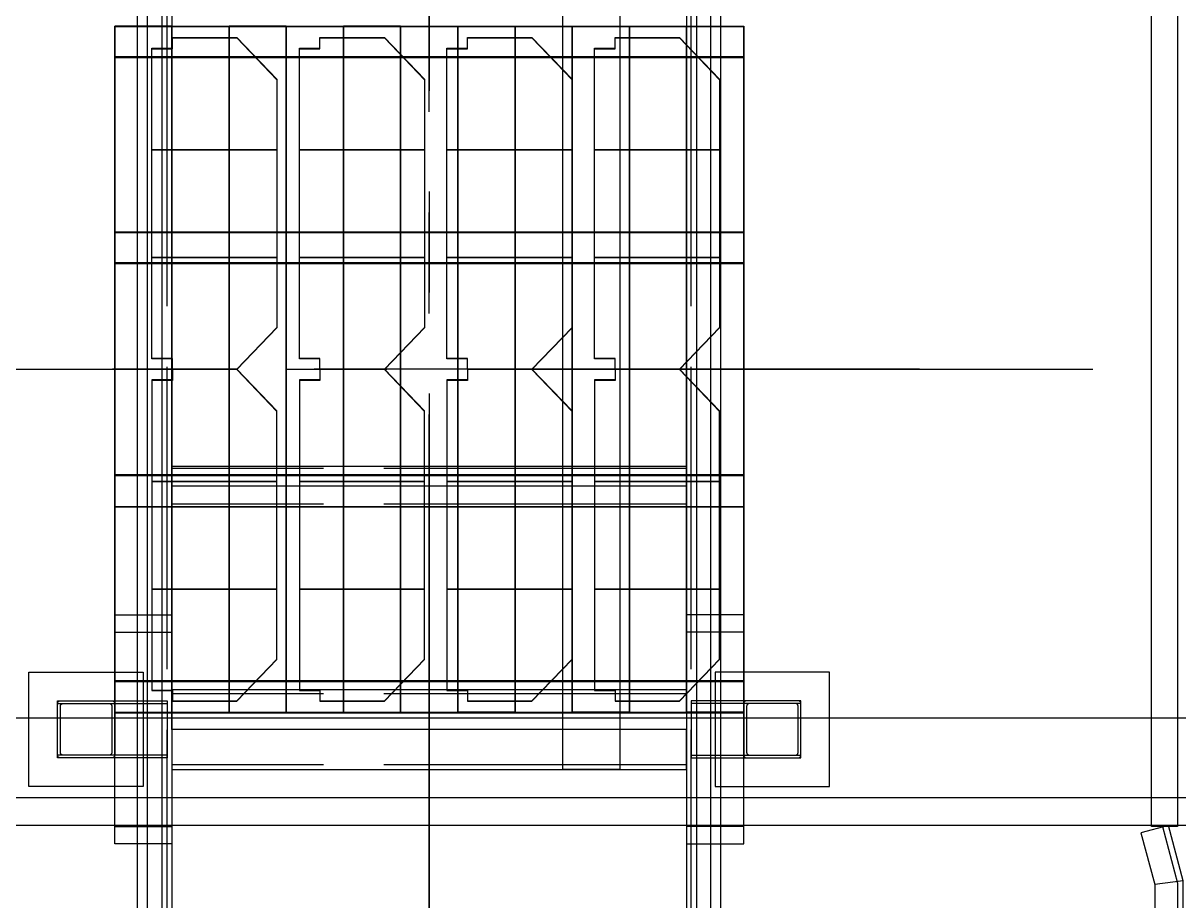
# Model space of a CAD drawing. Extents: x -115306 to 97263, y 46189 to 262006.
# Drawn here: x -28994 to -26973, y 104360 to 105895 of the extents above; entities that cross this region are included whole.
import ezdxf

# ---------------------------------------------------------------- set-up
doc = ezdxf.new("R2010")
doc.units = 0
doc.header["$LTSCALE"] = 508
for name, pattern in [('STYLE_02', [0.694427, 0.486069, -0.208359]), ('STYLE_03', [1.25, 1.041641, -0.208359]), ('STYLE_06', [3.125, 2.083359, -0.347214, 0.347214, -0.347214])]:
    doc.linetypes.add(name, pattern=pattern)
doc.layers.add('CERCHAS', color=211, linetype='CONTINUOUS')
doc.layers.add('INSTALACION_NUEVA', color=7, linetype='CONTINUOUS')

# ---------------------------------------------------------------- blocks, each defined once
blk = doc.blocks.new('*U2882')
at = {"layer": 'INSTALACION_NUEVA', "color": 7, "linetype": 'Continuous'}
for points in [[(-17419.3, 17839), (-17319.3, 17839), (-17319.3, 16439), (-17419.3, 16439)], [(-13819.3, 16389), (-19369.3, 16389), (-19369.3, 16529), (-13819.3, 16529)]]:
    blk.add_lwpolyline(points, close=True, dxfattribs=at)
blk = doc.blocks.new('*U2866')
at = {"layer": 'INSTALACION_NUEVA', "color": 4, "linetype": 'Continuous'}
for points in [[(-18202.8, 17739), (-17102.8, 17739), (-17102.8, 17685), (-18202.8, 17685)], [(-18202.8, 16539), (-18102.8, 16539), (-18102.8, 17739), (-18202.8, 17739)], [(-18002.8, 16539), (-17902.8, 16539), (-17902.8, 17739), (-18002.8, 17739)], [(-17802.8, 16539), (-17702.8, 16539), (-17702.8, 17739), (-17802.8, 17739)], [(-17502.8, 16539), (-17602.8, 16539), (-17602.8, 17739), (-17502.8, 17739)], [(-17302.8, 16539), (-17402.8, 16539), (-17402.8, 17739), (-17302.8, 17739)], [(-17102.8, 16539), (-17202.8, 16539), (-17202.8, 17739), (-17102.8, 17739)], [(-18202.8, 17379), (-17102.8, 17379), (-17102.8, 17325), (-18202.8, 17325)], [(-18202.8, 16899), (-17102.8, 16899), (-17102.8, 16954), (-18202.8, 16954)], [(-18202.8, 16539), (-17102.8, 16539), (-17102.8, 16594), (-18202.8, 16594)]]:
    blk.add_lwpolyline(points, close=True, dxfattribs=at)
blk = doc.blocks.new('*U2867')
at = {"layer": 'INSTALACION_NUEVA', "color": 1, "linetype": 'Continuous'}
for p, q in [((-18101.8, 17719), (-18068, 17719)), ((-18101.8, 17700.3), (-18101.8, 17719)), ((-18068, 17719), (-18023, 17719)), ((-18023, 17719), (-17989.3, 17719)), ((-17989.3, 17719), (-17919.1, 17646.1)), ((-18137.8, 17700.3), (-18101.8, 17700.3)), ((-18137.8, 17157.8), (-18137.8, 17700.3)), ((-17919.1, 17646.1), (-17919.1, 17212)), ((-18137.8, 17523.2), (-17919.1, 17523.2)), ((-18137.8, 17334.9), (-17919.1, 17334.9)), ((-17919.1, 17212), (-17989.3, 17139)), ((-18101.8, 17157.8), (-18137.8, 17157.8)), ((-18101.8, 17139), (-18101.8, 17157.8)), ((-18068, 17139), (-18101.8, 17139)), ((-18023, 17139), (-18068, 17139)), ((-17989.3, 17139), (-18023, 17139))]:
    blk.add_line(p, q, dxfattribs=at)
blk = doc.blocks.new('*U2868')
at = {"layer": 'INSTALACION_NUEVA', "color": 1, "linetype": 'Continuous'}
for p, q in [((-17843.8, 17719), (-17810, 17719)), ((-17843.8, 17700.3), (-17843.8, 17719)), ((-17810, 17719), (-17765, 17719)), ((-17765, 17719), (-17731.3, 17719)), ((-17731.3, 17719), (-17661.1, 17646.1)), ((-17879.8, 17700.3), (-17843.8, 17700.3)), ((-17879.8, 17157.8), (-17879.8, 17700.3)), ((-17661.1, 17646.1), (-17661.1, 17212)), ((-17879.8, 17523.2), (-17661.1, 17523.2)), ((-17879.8, 17334.9), (-17661.1, 17334.9)), ((-17661.1, 17212), (-17731.3, 17139)), ((-17843.8, 17157.8), (-17879.8, 17157.8)), ((-17843.8, 17139), (-17843.8, 17157.8)), ((-17810, 17139), (-17843.8, 17139)), ((-17765, 17139), (-17810, 17139)), ((-17731.3, 17139), (-17765, 17139))]:
    blk.add_line(p, q, dxfattribs=at)
blk = doc.blocks.new('*U2869')
at = {"layer": 'INSTALACION_NUEVA', "color": 1, "linetype": 'Continuous'}
for p, q in [((-17585.8, 17719), (-17552, 17719)), ((-17585.8, 17700.3), (-17585.8, 17719)), ((-17552, 17719), (-17507, 17719)), ((-17507, 17719), (-17473.3, 17719)), ((-17473.3, 17719), (-17403.1, 17646.1)), ((-17621.8, 17700.3), (-17585.8, 17700.3)), ((-17621.8, 17157.8), (-17621.8, 17700.3)), ((-17403.1, 17646.1), (-17403.1, 17212)), ((-17621.8, 17523.2), (-17403.1, 17523.2)), ((-17621.8, 17334.9), (-17403.1, 17334.9)), ((-17403.1, 17212), (-17473.3, 17139)), ((-17585.8, 17157.8), (-17621.8, 17157.8)), ((-17585.8, 17139), (-17585.8, 17157.8)), ((-17552, 17139), (-17585.8, 17139)), ((-17507, 17139), (-17552, 17139)), ((-17473.3, 17139), (-17507, 17139))]:
    blk.add_line(p, q, dxfattribs=at)
blk = doc.blocks.new('*U2870')
at = {"layer": 'INSTALACION_NUEVA', "color": 1, "linetype": 'Continuous'}
for p, q in [((-17327.8, 17719), (-17294, 17719)), ((-17327.8, 17700.3), (-17327.8, 17719)), ((-17294, 17719), (-17249, 17719)), ((-17249, 17719), (-17215.3, 17719)), ((-17215.3, 17719), (-17145.1, 17646.1)), ((-17363.8, 17700.3), (-17327.8, 17700.3)), ((-17363.8, 17157.8), (-17363.8, 17700.3)), ((-17145.1, 17646.1), (-17145.1, 17212)), ((-17363.8, 17523.2), (-17145.1, 17523.2)), ((-17363.8, 17334.9), (-17145.1, 17334.9)), ((-17145.1, 17212), (-17215.3, 17139)), ((-17327.8, 17157.8), (-17363.8, 17157.8)), ((-17327.8, 17139), (-17327.8, 17157.8)), ((-17294, 17139), (-17327.8, 17139)), ((-17249, 17139), (-17294, 17139)), ((-17215.3, 17139), (-17249, 17139))]:
    blk.add_line(p, q, dxfattribs=at)
blk = doc.blocks.new('*U2871')
at = {"layer": 'INSTALACION_NUEVA', "color": 1}
for name in ['*U2867', '*U2868', '*U2869', '*U2870']:
    blk.add_blockref(name, (0, 0), dxfattribs=at)
blk = doc.blocks.new('*U2872')
at = {"layer": 'INSTALACION_NUEVA', "color": 1, "linetype": 'Continuous'}
for p, q in [((-18101.8, 17139), (-18101.8, 17120.3)), ((-18068, 17139), (-18101.8, 17139)), ((-18023, 17139), (-18068, 17139)), ((-17989.3, 17139), (-18023, 17139)), ((-17919.1, 17066.1), (-17989.3, 17139)), ((-18137.8, 17120.3), (-18137.8, 16577.8)), ((-18101.8, 17120.3), (-18137.8, 17120.3)), ((-17919.1, 16632), (-17919.1, 17066.1)), ((-18137.8, 16943.2), (-17919.1, 16943.2)), ((-18137.8, 16754.9), (-17919.1, 16754.9)), ((-17989.3, 16559), (-17919.1, 16632)), ((-18137.8, 16577.8), (-18101.8, 16577.8)), ((-18101.8, 16577.8), (-18101.8, 16559)), ((-18101.8, 16559), (-18068, 16559)), ((-18068, 16559), (-18023, 16559)), ((-18023, 16559), (-17989.3, 16559))]:
    blk.add_line(p, q, dxfattribs=at)
blk = doc.blocks.new('*U2873')
at = {"layer": 'INSTALACION_NUEVA', "color": 1, "linetype": 'Continuous'}
for p, q in [((-17843.8, 17139), (-17843.8, 17120.3)), ((-17810, 17139), (-17843.8, 17139)), ((-17765, 17139), (-17810, 17139)), ((-17731.3, 17139), (-17765, 17139)), ((-17661.1, 17066.1), (-17731.3, 17139)), ((-17879.8, 17120.3), (-17879.8, 16577.8)), ((-17843.8, 17120.3), (-17879.8, 17120.3)), ((-17661.1, 16632), (-17661.1, 17066.1)), ((-17879.8, 16943.2), (-17661.1, 16943.2)), ((-17879.8, 16754.9), (-17661.1, 16754.9)), ((-17731.3, 16559), (-17661.1, 16632)), ((-17879.8, 16577.8), (-17843.8, 16577.8)), ((-17843.8, 16577.8), (-17843.8, 16559)), ((-17843.8, 16559), (-17810, 16559)), ((-17810, 16559), (-17765, 16559)), ((-17765, 16559), (-17731.3, 16559))]:
    blk.add_line(p, q, dxfattribs=at)
blk = doc.blocks.new('*U2874')
at = {"layer": 'INSTALACION_NUEVA', "color": 1, "linetype": 'Continuous'}
for p, q in [((-17585.8, 17139), (-17585.8, 17120.3)), ((-17552, 17139), (-17585.8, 17139)), ((-17507, 17139), (-17552, 17139)), ((-17473.3, 17139), (-17507, 17139)), ((-17403.1, 17066.1), (-17473.3, 17139)), ((-17621.8, 17120.3), (-17621.8, 16577.8)), ((-17585.8, 17120.3), (-17621.8, 17120.3)), ((-17403.1, 16632), (-17403.1, 17066.1)), ((-17621.8, 16943.2), (-17403.1, 16943.2)), ((-17621.8, 16754.9), (-17403.1, 16754.9)), ((-17473.3, 16559), (-17403.1, 16632)), ((-17621.8, 16577.8), (-17585.8, 16577.8)), ((-17585.8, 16577.8), (-17585.8, 16559)), ((-17585.8, 16559), (-17552, 16559)), ((-17552, 16559), (-17507, 16559)), ((-17507, 16559), (-17473.3, 16559))]:
    blk.add_line(p, q, dxfattribs=at)
blk = doc.blocks.new('*U2875')
at = {"layer": 'INSTALACION_NUEVA', "color": 1, "linetype": 'Continuous'}
for p, q in [((-17327.8, 17139), (-17327.8, 17120.3)), ((-17294, 17139), (-17327.8, 17139)), ((-17249, 17139), (-17294, 17139)), ((-17215.3, 17139), (-17249, 17139)), ((-17145.1, 17066.1), (-17215.3, 17139)), ((-17363.8, 17120.3), (-17363.8, 16577.8)), ((-17327.8, 17120.3), (-17363.8, 17120.3)), ((-17145.1, 16632), (-17145.1, 17066.1)), ((-17363.8, 16943.2), (-17145.1, 16943.2)), ((-17363.8, 16754.9), (-17145.1, 16754.9)), ((-17215.3, 16559), (-17145.1, 16632)), ((-17363.8, 16577.8), (-17327.8, 16577.8)), ((-17327.8, 16577.8), (-17327.8, 16559)), ((-17327.8, 16559), (-17294, 16559)), ((-17294, 16559), (-17249, 16559)), ((-17249, 16559), (-17215.3, 16559))]:
    blk.add_line(p, q, dxfattribs=at)
blk = doc.blocks.new('*U2876')
at = {"layer": 'INSTALACION_NUEVA', "color": 1}
for name in ['*U2872', '*U2873', '*U2874', '*U2875']:
    blk.add_blockref(name, (0, 0), dxfattribs=at)
blk = doc.blocks.new('*U2877')
at = {"layer": 'INSTALACION_NUEVA', "color": 4}
for name in ['*U2866', '*U2871', '*U2876']:
    blk.add_blockref(name, (0, 0), dxfattribs=at)
blk = doc.blocks.new('*U2805')
at = {"layer": 'INSTALACION_NUEVA', "color": 4, "linetype": 'Continuous'}
for points in [[(-18202.8, 17738.1), (-17102.8, 17738.1), (-17102.8, 17683.1), (-18202.8, 17683.1)], [(-18202.8, 17738.1), (-18102.8, 17738.1), (-18102.8, 16538.1), (-18202.8, 16538.1)], [(-18002.8, 17738.1), (-17902.8, 17738.1), (-17902.8, 16538.1), (-18002.8, 16538.1)], [(-17802.8, 17738.1), (-17702.8, 17738.1), (-17702.8, 16538.1), (-17802.8, 16538.1)], [(-17502.8, 17738.1), (-17602.8, 17738.1), (-17602.8, 16538.1), (-17502.8, 16538.1)], [(-17302.8, 17738.1), (-17402.8, 17738.1), (-17402.8, 16538.1), (-17302.8, 16538.1)], [(-17102.8, 17738.1), (-17202.8, 17738.1), (-17202.8, 16538.1), (-17102.8, 16538.1)], [(-18202.8, 17378.1), (-17102.8, 17378.1), (-17102.8, 17323.1), (-18202.8, 17323.1)], [(-18202.8, 16898.1), (-17102.8, 16898.1), (-17102.8, 16952.1), (-18202.8, 16952.1)], [(-18202.8, 16538.1), (-17102.8, 16538.1), (-17102.8, 16592.1), (-18202.8, 16592.1)]]:
    blk.add_lwpolyline(points, close=True, dxfattribs=at)
blk = doc.blocks.new('*U2806')
at = {"layer": 'INSTALACION_NUEVA', "color": 1, "linetype": 'Continuous'}
for p, q in [((-18101.8, 17138.1), (-18101.8, 17119.3)), ((-18068, 17138.1), (-18101.8, 17138.1)), ((-18023, 17138.1), (-18068, 17138.1)), ((-17989.3, 17138.1), (-18023, 17138.1)), ((-17919.1, 17065.1), (-17989.3, 17138.1)), ((-18137.8, 17119.3), (-18137.8, 16576.8)), ((-18101.8, 17119.3), (-18137.8, 17119.3)), ((-17919.1, 16631), (-17919.1, 17065.1)), ((-18137.8, 16942.2), (-17919.1, 16942.2)), ((-18137.8, 16753.9), (-17919.1, 16753.9)), ((-17989.3, 16558.1), (-17919.1, 16631)), ((-18137.8, 16576.8), (-18101.8, 16576.8)), ((-18101.8, 16576.8), (-18101.8, 16558.1)), ((-18101.8, 16558.1), (-18068, 16558.1)), ((-18068, 16558.1), (-18023, 16558.1)), ((-18023, 16558.1), (-17989.3, 16558.1))]:
    blk.add_line(p, q, dxfattribs=at)
blk = doc.blocks.new('*U2807')
at = {"layer": 'INSTALACION_NUEVA', "color": 1, "linetype": 'Continuous'}
for p, q in [((-17843.8, 17138.1), (-17843.8, 17119.3)), ((-17810, 17138.1), (-17843.8, 17138.1)), ((-17765, 17138.1), (-17810, 17138.1)), ((-17731.3, 17138.1), (-17765, 17138.1)), ((-17661.1, 17065.1), (-17731.3, 17138.1)), ((-17879.8, 17119.3), (-17879.8, 16576.8)), ((-17843.8, 17119.3), (-17879.8, 17119.3)), ((-17661.1, 16631), (-17661.1, 17065.1)), ((-17879.8, 16942.2), (-17661.1, 16942.2)), ((-17879.8, 16753.9), (-17661.1, 16753.9)), ((-17731.3, 16558.1), (-17661.1, 16631)), ((-17879.8, 16576.8), (-17843.8, 16576.8)), ((-17843.8, 16576.8), (-17843.8, 16558.1)), ((-17843.8, 16558.1), (-17810, 16558.1)), ((-17810, 16558.1), (-17765, 16558.1)), ((-17765, 16558.1), (-17731.3, 16558.1))]:
    blk.add_line(p, q, dxfattribs=at)
blk = doc.blocks.new('*U2808')
at = {"layer": 'INSTALACION_NUEVA', "color": 1, "linetype": 'Continuous'}
for p, q in [((-17585.8, 17138.1), (-17585.8, 17119.3)), ((-17552, 17138.1), (-17585.8, 17138.1)), ((-17507, 17138.1), (-17552, 17138.1)), ((-17473.3, 17138.1), (-17507, 17138.1)), ((-17403.1, 17065.1), (-17473.3, 17138.1)), ((-17621.8, 17119.3), (-17621.8, 16576.8)), ((-17585.8, 17119.3), (-17621.8, 17119.3)), ((-17403.1, 16631), (-17403.1, 17065.1)), ((-17621.8, 16942.2), (-17403.1, 16942.2)), ((-17621.8, 16753.9), (-17403.1, 16753.9)), ((-17473.3, 16558.1), (-17403.1, 16631)), ((-17621.8, 16576.8), (-17585.8, 16576.8)), ((-17585.8, 16576.8), (-17585.8, 16558.1)), ((-17585.8, 16558.1), (-17552, 16558.1)), ((-17552, 16558.1), (-17507, 16558.1)), ((-17507, 16558.1), (-17473.3, 16558.1))]:
    blk.add_line(p, q, dxfattribs=at)
blk = doc.blocks.new('*U2809')
at = {"layer": 'INSTALACION_NUEVA', "color": 1, "linetype": 'Continuous'}
for p, q in [((-17327.8, 17138.1), (-17327.8, 17119.3)), ((-17294, 17138.1), (-17327.8, 17138.1)), ((-17249, 17138.1), (-17294, 17138.1)), ((-17215.3, 17138.1), (-17249, 17138.1)), ((-17145.1, 17065.1), (-17215.3, 17138.1)), ((-17363.8, 17119.3), (-17363.8, 16576.8)), ((-17327.8, 17119.3), (-17363.8, 17119.3)), ((-17145.1, 16631), (-17145.1, 17065.1)), ((-17363.8, 16942.2), (-17145.1, 16942.2)), ((-17363.8, 16753.9), (-17145.1, 16753.9)), ((-17215.3, 16558.1), (-17145.1, 16631)), ((-17363.8, 16576.8), (-17327.8, 16576.8)), ((-17327.8, 16576.8), (-17327.8, 16558.1)), ((-17327.8, 16558.1), (-17294, 16558.1)), ((-17294, 16558.1), (-17249, 16558.1)), ((-17249, 16558.1), (-17215.3, 16558.1))]:
    blk.add_line(p, q, dxfattribs=at)
blk = doc.blocks.new('*U2810')
at = {"layer": 'INSTALACION_NUEVA', "color": 1}
for name in ['*U2806', '*U2807', '*U2808', '*U2809']:
    blk.add_blockref(name, (0, 0), dxfattribs=at)
blk = doc.blocks.new('*U2811')
at = {"layer": 'INSTALACION_NUEVA', "color": 1, "linetype": 'Continuous'}
for p, q in [((-18101.8, 17718.1), (-18068, 17718.1)), ((-18101.8, 17699.3), (-18101.8, 17718.1)), ((-18068, 17718.1), (-18023, 17718.1)), ((-18023, 17718.1), (-17989.3, 17718.1)), ((-17989.3, 17718.1), (-17919.1, 17645.1)), ((-18137.8, 17699.3), (-18101.8, 17699.3)), ((-18137.8, 17156.8), (-18137.8, 17699.3)), ((-17919.1, 17645.1), (-17919.1, 17211)), ((-18137.8, 17522.2), (-17919.1, 17522.2)), ((-18137.8, 17333.9), (-17919.1, 17333.9)), ((-17919.1, 17211), (-17989.3, 17138.1)), ((-18101.8, 17156.8), (-18137.8, 17156.8)), ((-18101.8, 17138.1), (-18101.8, 17156.8)), ((-18068, 17138.1), (-18101.8, 17138.1)), ((-18023, 17138.1), (-18068, 17138.1)), ((-17989.3, 17138.1), (-18023, 17138.1))]:
    blk.add_line(p, q, dxfattribs=at)
blk = doc.blocks.new('*U2812')
at = {"layer": 'INSTALACION_NUEVA', "color": 1, "linetype": 'Continuous'}
for p, q in [((-17843.8, 17718.1), (-17810, 17718.1)), ((-17843.8, 17699.3), (-17843.8, 17718.1)), ((-17810, 17718.1), (-17765, 17718.1)), ((-17765, 17718.1), (-17731.3, 17718.1)), ((-17731.3, 17718.1), (-17661.1, 17645.1)), ((-17879.8, 17699.3), (-17843.8, 17699.3)), ((-17879.8, 17156.8), (-17879.8, 17699.3)), ((-17661.1, 17645.1), (-17661.1, 17211)), ((-17879.8, 17522.2), (-17661.1, 17522.2)), ((-17879.8, 17333.9), (-17661.1, 17333.9)), ((-17661.1, 17211), (-17731.3, 17138.1)), ((-17843.8, 17156.8), (-17879.8, 17156.8)), ((-17843.8, 17138.1), (-17843.8, 17156.8)), ((-17810, 17138.1), (-17843.8, 17138.1)), ((-17765, 17138.1), (-17810, 17138.1)), ((-17731.3, 17138.1), (-17765, 17138.1))]:
    blk.add_line(p, q, dxfattribs=at)
blk = doc.blocks.new('*U2813')
at = {"layer": 'INSTALACION_NUEVA', "color": 1, "linetype": 'Continuous'}
for p, q in [((-17585.8, 17718.1), (-17552, 17718.1)), ((-17585.8, 17699.3), (-17585.8, 17718.1)), ((-17552, 17718.1), (-17507, 17718.1)), ((-17507, 17718.1), (-17473.3, 17718.1)), ((-17473.3, 17718.1), (-17403.1, 17645.1)), ((-17621.8, 17699.3), (-17585.8, 17699.3)), ((-17621.8, 17156.8), (-17621.8, 17699.3)), ((-17403.1, 17645.1), (-17403.1, 17211)), ((-17621.8, 17522.2), (-17403.1, 17522.2)), ((-17621.8, 17333.9), (-17403.1, 17333.9)), ((-17403.1, 17211), (-17473.3, 17138.1)), ((-17585.8, 17156.8), (-17621.8, 17156.8)), ((-17585.8, 17138.1), (-17585.8, 17156.8)), ((-17552, 17138.1), (-17585.8, 17138.1)), ((-17507, 17138.1), (-17552, 17138.1)), ((-17473.3, 17138.1), (-17507, 17138.1))]:
    blk.add_line(p, q, dxfattribs=at)
blk = doc.blocks.new('*U2814')
at = {"layer": 'INSTALACION_NUEVA', "color": 1, "linetype": 'Continuous'}
for p, q in [((-17327.8, 17718.1), (-17294, 17718.1)), ((-17327.8, 17699.3), (-17327.8, 17718.1)), ((-17294, 17718.1), (-17249, 17718.1)), ((-17249, 17718.1), (-17215.3, 17718.1)), ((-17215.3, 17718.1), (-17145.1, 17645.1)), ((-17363.8, 17699.3), (-17327.8, 17699.3)), ((-17363.8, 17156.8), (-17363.8, 17699.3)), ((-17145.1, 17645.1), (-17145.1, 17211)), ((-17363.8, 17522.2), (-17145.1, 17522.2)), ((-17363.8, 17333.9), (-17145.1, 17333.9)), ((-17145.1, 17211), (-17215.3, 17138.1)), ((-17327.8, 17156.8), (-17363.8, 17156.8)), ((-17327.8, 17138.1), (-17327.8, 17156.8)), ((-17294, 17138.1), (-17327.8, 17138.1)), ((-17249, 17138.1), (-17294, 17138.1)), ((-17215.3, 17138.1), (-17249, 17138.1))]:
    blk.add_line(p, q, dxfattribs=at)
blk = doc.blocks.new('*U2815')
at = {"layer": 'INSTALACION_NUEVA', "color": 1}
for name in ['*U2811', '*U2812', '*U2813', '*U2814']:
    blk.add_blockref(name, (0, 0), dxfattribs=at)
blk = doc.blocks.new('*U2816')
at = {"layer": 'INSTALACION_NUEVA', "color": 4}
for name in ['*U2805', '*U2815', '*U2810']:
    blk.add_blockref(name, (0, 0), dxfattribs=at)
blk = doc.blocks.new('*U2747')
at = {"layer": 'INSTALACION_NUEVA', "color": 4, "linetype": 'Continuous'}
for p, q in [((-17102.8, 16679), (-17202.8, 16679)), ((-17102.8, 16339), (-17202.8, 16339))]:
    blk.add_line(p, q, dxfattribs=at)
at = {"layer": 'INSTALACION_NUEVA', "color": 1, "linetype": 'Continuous'}
blk.add_lwpolyline([(-17102.8, 16309), (-17102.8, 16709), (-17202.8, 16709), (-17202.8, 16309)], close=True, dxfattribs=at)
blk = doc.blocks.new('*U2748')
at = {"layer": 'INSTALACION_NUEVA', "color": 1, "linetype": 'Continuous'}
blk.add_lwpolyline([(-17002.8, 16459), (-17002.8, 16559), (-17194.8, 16559), (-17194.8, 16459)], close=True, dxfattribs=at)
at = {"layer": 'INSTALACION_NUEVA', "color": 4, "linetype": 'STYLE_03'}
blk.add_lwpolyline([(-17002.8, 16464), (-17002.8, 16554), (-17194.8, 16554), (-17194.8, 16464)], close=True, dxfattribs=at)
blk = doc.blocks.new('*U2749')
at = {"layer": 'INSTALACION_NUEVA', "color": 1, "linetype": 'STYLE_02'}
blk.add_lwpolyline([(-17002.8, 16554), (-17002.8, 16554.5), (-17002.9, 16555), (-17003, 16555.5), (-17003.2, 16556), (-17003.4, 16556.4), (-17003.6, 16556.8), (-17003.9, 16557.2), (-17004.2, 16557.6), (-17004.6, 16557.9), (-17005, 16558.2), (-17005.4, 16558.5), (-17005.9, 16558.7), (-17006.3, 16558.8), (-17006.8, 16558.9), (-17007.3, 16559), (-17007.8, 16559), (-17097.8, 16559), (-17098.3, 16559), (-17098.8, 16558.9), (-17099.2, 16558.8), (-17099.7, 16558.7), (-17100.1, 16558.5), (-17100.6, 16558.2), (-17100.9, 16557.9), (-17101.3, 16557.6), (-17101.6, 16557.2), (-17101.9, 16556.8), (-17102.2, 16556.4), (-17102.4, 16556), (-17102.6, 16555.5), (-17102.7, 16555), (-17102.8, 16554.5), (-17102.8, 16554), (-17102.8, 16464), (-17102.8, 16463.6), (-17102.7, 16463.1), (-17102.6, 16462.6), (-17102.4, 16462.1), (-17102.2, 16461.7), (-17101.9, 16461.3), (-17101.6, 16460.9), (-17101.3, 16460.5), (-17100.9, 16460.2), (-17100.6, 16459.9), (-17100.1, 16459.6), (-17099.7, 16459.4), (-17099.2, 16459.3), (-17098.8, 16459.1), (-17098.3, 16459.1), (-17097.8, 16459), (-17007.8, 16459), (-17007.3, 16459.1), (-17006.8, 16459.1), (-17006.3, 16459.3), (-17005.9, 16459.4), (-17005.4, 16459.6), (-17005, 16459.9), (-17004.6, 16460.2), (-17004.2, 16460.5), (-17003.9, 16460.9), (-17003.6, 16461.3), (-17003.4, 16461.7), (-17003.2, 16462.1), (-17003, 16462.6), (-17002.9, 16463.1), (-17002.8, 16463.6), (-17002.8, 16464), (-17002.8, 16554)], close=True, dxfattribs=at)
at = {"layer": 'INSTALACION_NUEVA', "color": 4, "linetype": 'STYLE_02'}
blk.add_lwpolyline([(-17007.8, 16549.5), (-17007.8, 16550), (-17007.9, 16550.4), (-17008, 16550.9), (-17008.1, 16551.3), (-17008.3, 16551.7), (-17008.5, 16552), (-17008.8, 16552.4), (-17009.1, 16552.7), (-17009.4, 16553), (-17009.8, 16553.3), (-17010.2, 16553.5), (-17010.6, 16553.7), (-17011, 16553.9), (-17011.4, 16554), (-17011.8, 16554), (-17012.3, 16554), (-17093.3, 16554), (-17093.7, 16554), (-17094.2, 16554), (-17094.6, 16553.9), (-17095, 16553.7), (-17095.4, 16553.5), (-17095.8, 16553.3), (-17096.1, 16553), (-17096.5, 16552.7), (-17096.8, 16552.4), (-17097, 16552), (-17097.2, 16551.7), (-17097.4, 16551.3), (-17097.6, 16550.9), (-17097.7, 16550.4), (-17097.8, 16550), (-17097.8, 16549.5), (-17097.8, 16468.5), (-17097.8, 16468.1), (-17097.7, 16467.7), (-17097.6, 16467.2), (-17097.4, 16466.8), (-17097.2, 16466.4), (-17097, 16466), (-17096.8, 16465.7), (-17096.5, 16465.4), (-17096.1, 16465.1), (-17095.8, 16464.8), (-17095.4, 16464.6), (-17095, 16464.4), (-17094.6, 16464.2), (-17094.2, 16464.1), (-17093.7, 16464.1), (-17093.3, 16464), (-17012.3, 16464), (-17011.8, 16464.1), (-17011.4, 16464.1), (-17011, 16464.2), (-17010.6, 16464.4), (-17010.2, 16464.6), (-17009.8, 16464.8), (-17009.4, 16465.1), (-17009.1, 16465.4), (-17008.8, 16465.7), (-17008.5, 16466), (-17008.3, 16466.4), (-17008.1, 16466.8), (-17008, 16467.2), (-17007.9, 16467.7), (-17007.8, 16468.1), (-17007.8, 16468.5), (-17007.8, 16549.5)], close=True, dxfattribs=at)
blk = doc.blocks.new('*U2756')
at = {"layer": 'INSTALACION_NUEVA', "color": 4, "linetype": 'STYLE_03'}
for p, q in [((-17202.8, 16571), (-18102.8, 16571)), ((-17202.8, 16447), (-18102.8, 16447))]:
    blk.add_line(p, q, dxfattribs=at)
at = {"layer": 'INSTALACION_NUEVA', "color": 1, "linetype": 'Continuous'}
for points in [[(-17202.8, 16579), (-17202.8, 16509), (-18102.8, 16509), (-18102.8, 16579)], [(-17202.8, 16439), (-17202.8, 16509), (-18102.8, 16509), (-18102.8, 16439)]]:
    blk.add_lwpolyline(points, close=True, dxfattribs=at)
blk = doc.blocks.new('*U2758')
at = {"layer": 'INSTALACION_NUEVA', "color": 4, "linetype": 'Continuous'}
for p, q in [((-18202.8, 16679), (-18102.8, 16679)), ((-18202.8, 16339), (-18102.8, 16339))]:
    blk.add_line(p, q, dxfattribs=at)
at = {"layer": 'INSTALACION_NUEVA', "color": 1, "linetype": 'Continuous'}
blk.add_lwpolyline([(-18202.8, 16309), (-18202.8, 16709), (-18102.8, 16709), (-18102.8, 16309)], close=True, dxfattribs=at)
blk = doc.blocks.new('*U2759')
at = {"layer": 'INSTALACION_NUEVA', "color": 1, "linetype": 'Continuous'}
blk.add_lwpolyline([(-18302.8, 16459), (-18302.8, 16559), (-18110.8, 16559), (-18110.8, 16459)], close=True, dxfattribs=at)
at = {"layer": 'INSTALACION_NUEVA', "color": 4, "linetype": 'STYLE_03'}
blk.add_lwpolyline([(-18302.8, 16464), (-18302.8, 16554), (-18110.8, 16554), (-18110.8, 16464)], close=True, dxfattribs=at)
blk = doc.blocks.new('*U2760')
at = {"layer": 'INSTALACION_NUEVA', "color": 1, "linetype": 'STYLE_02'}
blk.add_lwpolyline([(-18302.8, 16554), (-18302.8, 16554.5), (-18302.7, 16555), (-18302.6, 16555.5), (-18302.4, 16556), (-18302.2, 16556.4), (-18301.9, 16556.8), (-18301.6, 16557.2), (-18301.3, 16557.6), (-18300.9, 16557.9), (-18300.6, 16558.2), (-18300.1, 16558.5), (-18299.7, 16558.7), (-18299.2, 16558.8), (-18298.8, 16558.9), (-18298.3, 16559), (-18297.8, 16559), (-18207.8, 16559), (-18207.3, 16559), (-18206.8, 16558.9), (-18206.3, 16558.8), (-18205.9, 16558.7), (-18205.4, 16558.5), (-18205, 16558.2), (-18204.6, 16557.9), (-18204.2, 16557.6), (-18203.9, 16557.2), (-18203.6, 16556.8), (-18203.4, 16556.4), (-18203.2, 16556), (-18203, 16555.5), (-18202.9, 16555), (-18202.8, 16554.5), (-18202.8, 16554), (-18202.8, 16464), (-18202.8, 16463.6), (-18202.9, 16463.1), (-18203, 16462.6), (-18203.2, 16462.1), (-18203.4, 16461.7), (-18203.6, 16461.3), (-18203.9, 16460.9), (-18204.2, 16460.5), (-18204.6, 16460.2), (-18205, 16459.9), (-18205.4, 16459.6), (-18205.9, 16459.4), (-18206.3, 16459.3), (-18206.8, 16459.1), (-18207.3, 16459.1), (-18207.8, 16459), (-18297.8, 16459), (-18298.3, 16459.1), (-18298.8, 16459.1), (-18299.2, 16459.3), (-18299.7, 16459.4), (-18300.1, 16459.6), (-18300.6, 16459.9), (-18300.9, 16460.2), (-18301.3, 16460.5), (-18301.6, 16460.9), (-18301.9, 16461.3), (-18302.2, 16461.7), (-18302.4, 16462.1), (-18302.6, 16462.6), (-18302.7, 16463.1), (-18302.8, 16463.6), (-18302.8, 16464), (-18302.8, 16554)], close=True, dxfattribs=at)
at = {"layer": 'INSTALACION_NUEVA', "color": 4, "linetype": 'STYLE_02'}
blk.add_lwpolyline([(-18297.8, 16549.5), (-18297.8, 16550), (-18297.7, 16550.4), (-18297.6, 16550.9), (-18297.4, 16551.3), (-18297.2, 16551.7), (-18297, 16552), (-18296.8, 16552.4), (-18296.5, 16552.7), (-18296.1, 16553), (-18295.8, 16553.3), (-18295.4, 16553.5), (-18295, 16553.7), (-18294.6, 16553.9), (-18294.2, 16554), (-18293.7, 16554), (-18293.3, 16554), (-18212.3, 16554), (-18211.8, 16554), (-18211.4, 16554), (-18211, 16553.9), (-18210.6, 16553.7), (-18210.2, 16553.5), (-18209.8, 16553.3), (-18209.4, 16553), (-18209.1, 16552.7), (-18208.8, 16552.4), (-18208.5, 16552), (-18208.3, 16551.7), (-18208.1, 16551.3), (-18208, 16550.9), (-18207.9, 16550.4), (-18207.8, 16550), (-18207.8, 16549.5), (-18207.8, 16468.5), (-18207.8, 16468.1), (-18207.9, 16467.7), (-18208, 16467.2), (-18208.1, 16466.8), (-18208.3, 16466.4), (-18208.5, 16466), (-18208.8, 16465.7), (-18209.1, 16465.4), (-18209.4, 16465.1), (-18209.8, 16464.8), (-18210.2, 16464.6), (-18210.6, 16464.4), (-18211, 16464.2), (-18211.4, 16464.1), (-18211.8, 16464.1), (-18212.3, 16464), (-18293.3, 16464), (-18293.7, 16464.1), (-18294.2, 16464.1), (-18294.6, 16464.2), (-18295, 16464.4), (-18295.4, 16464.6), (-18295.8, 16464.8), (-18296.1, 16465.1), (-18296.5, 16465.4), (-18296.8, 16465.7), (-18297, 16466), (-18297.2, 16466.4), (-18297.4, 16466.8), (-18297.6, 16467.2), (-18297.7, 16467.7), (-18297.8, 16468.1), (-18297.8, 16468.5), (-18297.8, 16549.5)], close=True, dxfattribs=at)
blk = doc.blocks.new('*U2767')
at = {"layer": 'INSTALACION_NUEVA', "color": 4, "linetype": 'STYLE_03'}
for p, q in [((-17202.8, 16965), (-18102.8, 16965)), ((-17202.8, 16903), (-18102.8, 16903))]:
    blk.add_line(p, q, dxfattribs=at)
at = {"layer": 'INSTALACION_NUEVA', "color": 1, "linetype": 'Continuous'}
for points in [[(-17202.8, 16969), (-17202.8, 16934), (-18102.8, 16934), (-18102.8, 16969)], [(-17202.8, 16899), (-17202.8, 16934), (-18102.8, 16934), (-18102.8, 16899)]]:
    blk.add_lwpolyline(points, close=True, dxfattribs=at)
blk = doc.blocks.new('*U2768')
at = {"layer": 'INSTALACION_NUEVA', "color": 4}
blk.add_blockref('*U2767', (0, 0), dxfattribs=at)
blk = doc.blocks.new('*U2773')
at = {"layer": 'INSTALACION_NUEVA', "color": 4, "linetype": 'STYLE_03'}
for p, q in [((-18110.8, 14709), (-18110.8, 18559)), ((-17194.8, 14709), (-17194.8, 18059))]:
    blk.add_line(p, q, dxfattribs=at)
at = {"layer": 'INSTALACION_NUEVA', "color": 4, "linetype": 'STYLE_06'}
blk.add_line((-17652.8, 14414), (-17652.8, 18539), dxfattribs=at)
at = {"layer": 'INSTALACION_NUEVA', "color": 1, "linetype": 'Continuous'}
for points in [[(-18162.8, 14709), (-18162.8, 18559), (-18102.8, 18559), (-18102.8, 14709)], [(-17142.8, 14709), (-17142.8, 18559), (-17202.8, 18559), (-17202.8, 14709)], [(-17160.3, 14709), (-17160.3, 18459), (-17185.3, 18459), (-17185.3, 14709)], [(-18145.3, 14709), (-18145.3, 17959), (-18120.3, 17959), (-18120.3, 14709)], [(-18352.8, 16409), (-18352.8, 16609), (-18152.8, 16609), (-18152.8, 16409)], [(-16952.8, 16409), (-16952.8, 16609), (-17152.8, 16609), (-17152.8, 16409)]]:
    blk.add_lwpolyline(points, close=True, dxfattribs=at)
at = {"layer": 'INSTALACION_NUEVA', "color": 4}
for name in ['*U2768', '*U2758', '*U2747', '*U2756', '*U2759', '*U2760', '*U2748', '*U2749']:
    blk.add_blockref(name, (0, 0), dxfattribs=at)
blk = doc.blocks.new('*U2802')
at = {"layer": 'INSTALACION_NUEVA', "color": 4, "linetype": 'STYLE_06'}
blk.add_line((-16795.7, 17139), (-18516.8, 17139), dxfattribs=at)
at = {"layer": 'INSTALACION_NUEVA', "color": 4}
blk.add_blockref('*U2773', (0, 0), dxfattribs=at)
blk = doc.blocks.new('*U2657')
at = {"layer": 'INSTALACION_NUEVA', "color": 7, "linetype": 'Continuous'}
blk.add_lwpolyline([(-16389.6, 16339), (-16389.6, 22289), (-16344.6, 22289), (-16344.6, 16339)], close=True, dxfattribs=at)
blk = doc.blocks.new('*U2658')
at = {"layer": 'INSTALACION_NUEVA', "color": 4}
blk.add_blockref('*U2657', (0, 0), dxfattribs=at)
blk = doc.blocks.new('*U2655')
at = {"layer": 'INSTALACION_NUEVA', "color": 7, "linetype": 'Continuous'}
for p, q in [((-16370.6, 16339.2), (-16344.3, 16240.3)), ((-16334.3, 16244), (-16384.3, 16237.5)), ((-16344.3, 16240.3), (-16344.3, 14144))]:
    blk.add_line(p, q, dxfattribs=at)
blk.add_lwpolyline([(-16360, 16340.7), (-16408.3, 16327.9), (-16384.3, 16237.5), (-16384.3, 14844), (-16384.3, 14144), (-16334.3, 14144), (-16334.3, 14844), (-16334.3, 16244)], close=True, dxfattribs=at)
blk = doc.blocks.new('*U2656')
at = {"layer": 'INSTALACION_NUEVA', "color": 7}
blk.add_blockref('*U2655', (0, 0), dxfattribs=at)

msp = doc.modelspace()

# ---------------------------------------------------------------- linework, layer by layer
at = {"layer": 'CERCHAS', "linetype": 'Continuous'}
msp.add_line((-35584.3, 104492.42), (-14584.3, 104492.43), dxfattribs=at)
at = {"layer": 'INSTALACION_NUEVA', "color": 4, "linetype": 'STYLE_06'}
for p, q in [((-28283.73, 116360.18), (-28283.73, 102689.17)), ((-31356.78, 105290.17), (-23196.7, 105290.17))]:
    msp.add_line(p, q, dxfattribs=at)

# ---------------------------------------------------------------- block references
at = {"layer": 'INSTALACION_NUEVA', "color": 4}
for name in ['*U2658', '*U2802', '*U2882', '*U2877', '*U2816']:
    msp.add_blockref(name, (-10630.95, 88151.12), dxfattribs=at)
at = {"layer": 'INSTALACION_NUEVA', "color": 7}
msp.add_blockref('*U2656', (-10630.95, 88151.12), dxfattribs=at)

doc.saveas('drawing.dxf')
